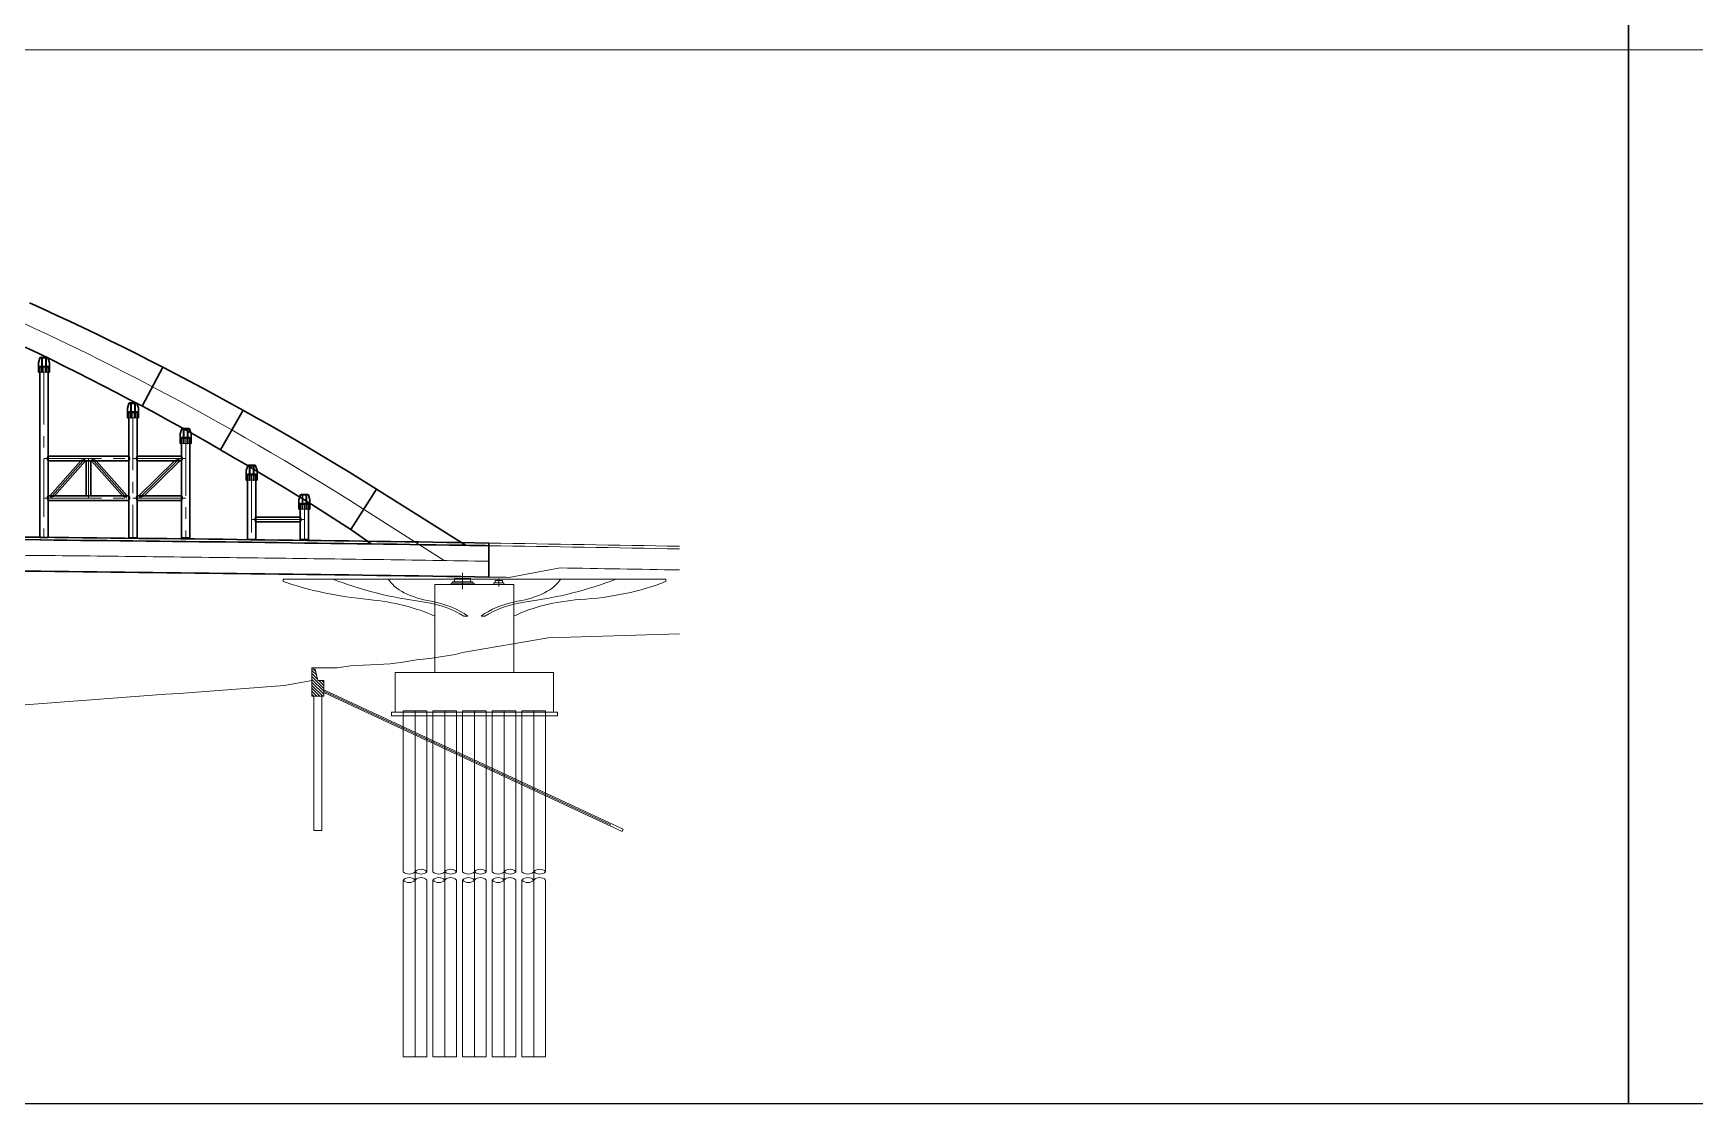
# Model space of a CAD drawing. Extents: x 1767995 to 4174245, y 542814 to 862564.
# Drawn here: x 3572031 to 3698013, y 542814 to 624021 of the extents above; entities that cross this region are included whole.
import ezdxf

# ---------------------------------------------------------------- set-up
doc = ezdxf.new("R2010")
doc.units = 0
doc.header["$LTSCALE"] = 3500
for name, pattern in [('CENTER', [2, 1.25, -0.25, 0.25, -0.25]), ('DASHED', [0.75, 0.5, -0.25]), ('DIVIDE', [1.25, 0.5, -0.25, 0, -0.25, 0, -0.25])]:
    doc.linetypes.add(name, pattern=pattern)
doc.layers.get('Defpoints').update_dxf_attribs({"color": 8})
for name, color, linetype, lineweight in [('1粗实线', 1, 'Continuous', 30), ('3中心线', 6, 'CENTER', 18), ('4虚线', 2, 'DASHED', 18), ('5文本', 7, 'Continuous', 15), ('6标注线', 7, 'Continuous', 13), ('7边界线', 75, 'DIVIDE', 13), ('文字', 7, 'Continuous', 15), ('标注', 3, 'Continuous', 18), ('桥 构造粗实', 1, 'Continuous', 30), ('细实线', 7, 'Continuous', 15)]:
    doc.layers.add(name, color=color, linetype=linetype, lineweight=lineweight)

# ---------------------------------------------------------------- blocks, each defined once
blk = doc.blocks.new('gdfgdfg')
at = {"layer": '细实线'}
h = blk.add_hatch(dxfattribs=at)
h.set_pattern_fill('ANSI31', color=256, scale=0.05, style=0)
h.set_pattern_definition([(135, (360864.5, 28418.14), (112.253, 112.253), [])])
h.paths.add_polyline_path([(360864, 29668), (361114, 29668), (361314, 28818), (361764, 28818), (361764, 27998), (360864, 28418)])
h.paths.add_polyline_path([(360864, 28418), (361764, 27998), (361764, 27618), (360864, 27618)])
for p, q in [((371677, 36289), (371677, 36555)), ((371677, 36289), (371677, 36555)), ((371677, 36289), (371677, 36555)), ((371677, 36289), (371677, 36555)), ((371677, 36289), (371677, 36555)), ((371677, 36289), (371677, 36555)), ((371677, 36289), (371677, 36555)), ((371677, 36289), (371677, 36555)), ((371677, 36555), (372886, 36555)), ((372282, 36979), (372282, 35745)), ((372886, 36289), (372886, 36555)), ((372886, 36289), (372886, 36555)), ((372886, 36289), (372886, 36555)), ((372886, 36289), (372886, 36555)), ((372886, 36289), (372886, 36555)), ((372886, 36289), (372886, 36555)), ((375781, 36631), (379681, 37348)), ((387682, 36507), (358681, 36507)), ((358681, 36507), (358681, 36307)), ((370181, 36086), (376181, 36086)), ((370181, 36086), (370181, 33698)), ((371406, 36198), (373156, 36198)), ((371406, 36198), (373156, 36198)), ((371406, 36198), (373156, 36198)), ((371406, 36198), (373156, 36198)), ((371406, 36198), (371406, 36086)), ((371531, 36289), (373032, 36289)), ((371531, 36289), (373032, 36289)), ((371531, 36289), (373032, 36289)), ((371531, 36289), (373032, 36289)), ((371531, 36289), (371531, 36198)), ((371531, 36198), (373032, 36198)), ((371531, 36198), (373032, 36198)), ((371531, 36198), (373032, 36198)), ((371531, 36198), (373032, 36198)), ((372282, 36506), (372282, 36086)), ((373032, 36198), (373032, 36289)), ((373032, 36198), (373032, 36289)), ((373032, 36198), (373032, 36289)), ((373032, 36198), (373032, 36289)), ((373156, 36086), (373156, 36198)), ((373156, 36086), (373156, 36198)), ((373156, 36086), (373156, 36198)), ((373156, 36086), (373156, 36198)), ((374645, 36228), (375418, 36228)), ((374645, 36228), (375418, 36228)), ((374645, 36228), (375418, 36228)), ((374645, 36228), (375418, 36228)), ((374645, 36228), (374645, 36086)), ((374645, 36086), (375418, 36086)), ((374645, 36086), (375418, 36086)), ((374645, 36086), (375418, 36086)), ((374645, 36086), (375418, 36086)), ((374750, 36396), (375313, 36396)), ((374750, 36396), (374750, 36228)), ((375031, 36507), (375031, 35942)), ((375313, 36228), (375313, 36396)), ((375313, 36228), (375313, 36396)), ((375313, 36228), (375313, 36396)), ((375313, 36228), (375313, 36396)), ((375313, 36228), (375313, 36396)), ((375313, 36228), (375313, 36396)), ((375418, 36228), (375418, 36086)), ((376181, 33698), (376181, 36086)), ((387682, 36507), (387682, 36307)), ((370181, 29418), (370181, 33698)), ((372681, 33698), (372381, 33698)), ((373681, 33698), (373981, 33698)), ((376181, 29418), (376181, 33698)), ((372282, 30921), (378782, 32036)), ((378782, 32036), (388735, 32354)), ((367759, 30192), (368782, 30365)), ((368782, 30365), (369790, 30490)), ((369790, 30490), (370768, 30618)), ((370768, 30618), (371735, 30785)), ((371735, 30785), (372282, 30921)), ((360864, 28818), (360864, 29768)), ((360864, 29768), (361782, 29768)), ((360864, 29668), (361114, 29668)), ((360864, 29668), (360864, 27618)), ((361314, 28818), (361114, 29668)), ((361782, 29768), (362782, 29768)), ((362782, 29768), (363775, 29930)), ((363775, 29930), (364771, 29976)), ((364771, 29976), (365828, 30031)), ((365828, 30031), (366804, 30068)), ((366804, 30068), (367759, 30192)), ((367182, 29418), (379182, 29418)), ((367182, 26418), (367182, 29418)), ((367182, 29418), (379182, 29418)), ((367182, 26418), (367182, 29418)), ((369932, 29418), (376432, 29418)), ((369932, 29418), (376432, 29418)), ((379182, 26418), (379182, 29418)), ((348782, 27690), (349782, 27762)), ((349782, 27762), (350782, 27835)), ((350782, 27835), (351782, 27908)), ((351782, 27908), (352782, 27980)), ((352782, 27980), (353782, 28053)), ((353782, 28053), (354782, 28126)), ((354782, 28126), (355782, 28199)), ((355782, 28199), (356782, 28271)), ((356782, 28271), (357782, 28344)), ((357782, 28344), (358782, 28417)), ((358782, 28417), (360864, 28818)), ((361764, 28818), (361314, 28818)), ((361764, 27618), (361764, 28818)), ((361764, 28109), (384464, 17524)), ((361764, 27998), (383516, 17856)), ((361764, 27888), (384380, 17342)), ((338782, 26929), (339782, 27001)), ((339782, 27001), (340782, 27080)), ((340782, 27080), (341782, 27159)), ((341782, 27159), (342782, 27238)), ((342782, 27238), (343782, 27317)), ((343782, 27317), (344782, 27395)), ((344782, 27395), (345782, 27472)), ((345782, 27472), (346782, 27544)), ((346782, 27544), (347782, 27617)), ((347782, 27617), (348782, 27690)), ((360864, 27618), (361764, 27618)), ((361014, 27618), (361014, 17418)), ((361614, 27618), (361614, 17418)), ((369582, 26518), (367782, 26518)), ((367782, 26118), (367782, 26518)), ((369582, 26518), (367782, 26518)), ((367782, 26118), (367782, 26518)), ((368682, 274), (368682, 26518)), ((369582, 26118), (369582, 26518)), ((369582, 26118), (369582, 26518)), ((371832, 26518), (370032, 26518)), ((370032, 26118), (370032, 26518)), ((371832, 26518), (370032, 26518)), ((370032, 26118), (370032, 26518)), ((370932, 274), (370932, 26518)), ((371832, 26118), (371832, 26518)), ((371832, 26118), (371832, 26518)), ((374082, 26518), (372282, 26518)), ((372282, 26118), (372282, 26518)), ((374082, 26518), (372282, 26518)), ((372282, 26118), (372282, 26518)), ((373182, 274), (373182, 26518)), ((374082, 26118), (374082, 26518)), ((374082, 26118), (374082, 26518)), ((376332, 26518), (374532, 26518)), ((374532, 26118), (374532, 26518)), ((376332, 26518), (374532, 26518)), ((374532, 26118), (374532, 26518)), ((375432, 274), (375432, 26518)), ((376332, 26118), (376332, 26518)), ((376332, 26118), (376332, 26518)), ((378582, 26518), (376782, 26518)), ((376782, 26118), (376782, 26518)), ((378582, 26518), (376782, 26518)), ((376782, 26118), (376782, 26518)), ((377682, 274), (377682, 26518)), ((378582, 26118), (378582, 26518)), ((378582, 26118), (378582, 26518)), ((366882, 26418), (379482, 26418)), ((366882, 26418), (366882, 26118)), ((366882, 26418), (379482, 26418)), ((366882, 26418), (366882, 26118)), ((366882, 26118), (379482, 26118)), ((366882, 26118), (379482, 26118)), ((367782, 26118), (367782, 14305)), ((367782, 26118), (367782, 14305)), ((369582, 26118), (369582, 14305)), ((369582, 26118), (369582, 14305)), ((370032, 26118), (370032, 14305)), ((370032, 26118), (370032, 14305)), ((371832, 26118), (371832, 14305)), ((371832, 26118), (371832, 14305)), ((372282, 26118), (372282, 14305)), ((372282, 26118), (372282, 14305)), ((374082, 26118), (374082, 14305)), ((374082, 26118), (374082, 14305)), ((374532, 26118), (374532, 14305)), ((374532, 26118), (374532, 14305)), ((376332, 26118), (376332, 14305)), ((376332, 26118), (376332, 14305)), ((376782, 26118), (376782, 14305)), ((376782, 26118), (376782, 14305)), ((378582, 26118), (378582, 14305)), ((378582, 26118), (378582, 14305)), ((379482, 26118), (379482, 26418)), ((361614, 17418), (361014, 17418)), ((384464, 17524), (384380, 17342)), ((367782, 13672), (367782, 274)), ((367782, 13672), (367782, 274)), ((369582, 13672), (369582, 274)), ((369582, 13672), (369582, 274)), ((370032, 13672), (370032, 274)), ((370032, 13672), (370032, 274)), ((371832, 13672), (371832, 274)), ((371832, 13672), (371832, 274)), ((372282, 13672), (372282, 274)), ((372282, 13672), (372282, 274)), ((374082, 13672), (374082, 274)), ((374082, 13672), (374082, 274)), ((374532, 13672), (374532, 274)), ((374532, 13672), (374532, 274)), ((376332, 13672), (376332, 274)), ((376332, 13672), (376332, 274)), ((376782, 13672), (376782, 274)), ((376782, 13672), (376782, 274)), ((378582, 13672), (378582, 274)), ((378582, 13672), (378582, 274)), ((369582, 274), (367782, 274)), ((369582, 274), (367782, 274)), ((371832, 274), (370032, 274)), ((371832, 274), (370032, 274)), ((374082, 274), (372282, 274)), ((374082, 274), (372282, 274)), ((376332, 274), (374532, 274)), ((376332, 274), (374532, 274)), ((378582, 274), (376782, 274)), ((378582, 274), (376782, 274))]:
    blk.add_line(p, q, dxfattribs=at)
for centre, radius, start, end in [((280310, -5960029), 6000000, 88.9645624, 89.1026041), ((280310, -5960229), 6000000, 88.9645624, 89.1026041), ((280310, -5962609), 6000000, 89.0882783, 89.1026041), ((280310, -5961829), 6000000, 88.9645624, 89.0510312), ((368232, 14755), 636, 225, 315), ((368232, 13222), 636, 45, 135), ((369132, 13855), 636, 45, 135), ((369132, 14755), 636, 225, 315), ((369132, 13222), 636, 45, 135), ((370482, 14755), 636, 225, 315), ((370482, 13222), 636, 45, 135), ((371382, 13855), 636, 45, 135), ((371382, 14755), 636, 225, 315), ((371382, 13222), 636, 45, 135), ((372732, 14755), 636, 225, 315), ((372732, 13222), 636, 45, 135), ((373632, 13855), 636, 45, 135), ((373632, 14755), 636, 225, 315), ((373632, 13222), 636, 45, 135), ((374982, 14755), 636, 225, 315), ((374982, 13222), 636, 45, 135), ((375882, 13855), 636, 45, 135), ((375882, 14755), 636, 225, 315), ((375882, 13222), 636, 45, 135), ((377232, 14755), 636, 225, 315), ((377232, 13222), 636, 45, 135), ((378132, 13855), 636, 45, 135), ((378132, 14755), 636, 225, 315), ((378132, 13222), 636, 45, 135), ((368232, 14122), 636, 225, 315), ((370482, 14122), 636, 225, 315), ((372732, 14122), 636, 225, 315), ((374982, 14122), 636, 225, 315), ((377232, 14122), 636, 225, 315)]:
    blk.add_arc(centre, radius, start, end, dxfattribs=at)
at = {"layer": '细实线', "extrusion": (0, 0, -1)}
for centre, major_axis, start_param, end_param in [((368545, 43534), (17500, 0), 1.7642209, 2.1695934), ((374138, 43802), (18704, 0), 1.8265835, 2.2468411), ((371528, 37240), (-5100, 0), -1.2471142, -0.2916899), ((374835, 37240), (5100, 0), 0.2916899, 1.2471142), ((372225, 43802), (18704, 0), 0.8947516, 1.3150091), ((379603, 41399), (13000, 0), 0.9002719, 1.4490991), ((363155, 29796), (10500, 0), -1.3765959, -0.8377016), ((367324, 31713), (-6429, 0), 1.900542, 2.4760961), ((367623, 31996), (-6096, 0), 1.9545984, 2.5494192), ((378740, 31996), (6096, 0), 3.7337661, 4.3285869), ((379039, 31713), (-6429, 0), 0.6654966, 1.2410507), ((382507, 30497), (-9000, 0), 0.7913614, 1.4229361)]:
    blk.add_ellipse(centre, major_axis=major_axis, ratio=0.5, start_param=start_param, end_param=end_param, dxfattribs=at)
blk = doc.blocks.new('werwerer')
at = {"layer": '1粗实线', "elevation": 0}
for points in [[(193795, 41794, 0.4643159), (193777, 41816), (193651, 41816), (193531, 41444), (193531, 41144), (193651, 41144), (193651, 41164), (193777, 41164, 0.4643159), (193795, 41186)], [(193951, 41144), (193651, 41144), (193651, 41164), (193777, 41164, 0.4142136), (193795, 41182), (193795, 41798, 0.4142136), (193777, 41816), (193651, 41816), (193651, 41836), (193951, 41836), (193951, 41816), (193826, 41816, 0.4142136), (193808, 41798), (193808, 41182, 0.4142136), (193826, 41164), (193951, 41164)], [(193951, 41144), (194251, 41144), (194251, 41164), (194126, 41164, -0.4142136), (194108, 41182), (194108, 41798, -0.4142136), (194126, 41816), (194251, 41816), (194251, 41836), (193951, 41836), (193951, 41816), (194077, 41816, -0.4142136), (194095, 41798), (194095, 41182, -0.4142136), (194077, 41164), (193951, 41164)], [(194108, 41794, -0.4643159), (194126, 41816), (194251, 41816), (194371, 41444), (194371, 41144), (194251, 41144), (194251, 41164), (194126, 41164, -0.4643159), (194108, 41186)]]:
    blk.add_lwpolyline(points, format="xyb", close=True, dxfattribs=at)
blk.add_lwpolyline([(193701, 41846), (194201, 41846), (194201, 41836), (193701, 41836)], close=True, dxfattribs=at)
blk = doc.blocks.new('tertert')
at = {"layer": '1粗实线'}
for p, q in [((203266, 43306, 0), (206636, 43306, 0)), ((203266, 42955, 0), (206636, 42955, 0)), ((203401, 42955, 0), (206112, 40306, 0)), ((203791, 42955, 0), (206502, 40306, 0)), ((203266, 40306, 0), (206636, 40306, 0)), ((203266, 39955, 0), (206636, 39955, 0))]:
    blk.add_line(p, q, dxfattribs=at)
at = {"layer": '1粗实线', "elevation": 0}
for points in [[(203266, 43306), (203266, 43306), (203266, 43305), (203266, 43305), (203265, 43304), (203265, 43303), (203264, 43301), (203263, 43299), (203262, 43297), (203261, 43295), (203260, 43293), (203259, 43290), (203257, 43287), (203256, 43284), (203255, 43280), (203253, 43276), (203251, 43272), (203250, 43268), (203248, 43264), (203246, 43259), (203244, 43255), (203243, 43250), (203241, 43244), (203239, 43239), (203237, 43234), (203236, 43228), (203234, 43222), (203232, 43216), (203231, 43210), (203229, 43204), (203228, 43198), (203227, 43191), (203225, 43185), (203224, 43178), (203223, 43171), (203223, 43165), (203222, 43158), (203221, 43151), (203221, 43144), (203221, 43137), (203221, 43130), (203221, 43124), (203221, 43117), (203221, 43110), (203222, 43103), (203223, 43096), (203223, 43089), (203224, 43083), (203225, 43076), (203227, 43070), (203228, 43063), (203229, 43057), (203231, 43051), (203232, 43045), (203234, 43039), (203236, 43033), (203237, 43027), (203239, 43022), (203241, 43016), (203243, 43011), (203244, 43006), (203246, 43002), (203248, 42997), (203250, 42993), (203251, 42988), (203253, 42984), (203255, 42981), (203256, 42977), (203257, 42974), (203259, 42971), (203260, 42968), (203261, 42966), (203262, 42964), (203263, 42962), (203264, 42960), (203265, 42958), (203265, 42957), (203266, 42956), (203266, 42955), (203266, 42955), (203266, 42955)], [(206636, 43306), (206636, 43306), (206637, 43305), (206637, 43305), (206637, 43304), (206638, 43303), (206639, 43301), (206640, 43299), (206641, 43297), (206642, 43295), (206643, 43293), (206644, 43290), (206645, 43287), (206647, 43284), (206648, 43280), (206650, 43276), (206652, 43272), (206653, 43268), (206655, 43264), (206657, 43259), (206658, 43255), (206660, 43250), (206662, 43244), (206664, 43239), (206666, 43234), (206667, 43228), (206669, 43222), (206671, 43216), (206672, 43210), (206674, 43204), (206675, 43198), (206676, 43191), (206677, 43185), (206679, 43178), (206679, 43171), (206680, 43165), (206681, 43158), (206681, 43151), (206682, 43144), (206682, 43137), (206682, 43130), (206682, 43124), (206682, 43117), (206681, 43110), (206681, 43103), (206680, 43096), (206679, 43089), (206679, 43083), (206677, 43076), (206676, 43070), (206675, 43063), (206674, 43057), (206672, 43051), (206671, 43045), (206669, 43039), (206667, 43033), (206666, 43027), (206664, 43022), (206662, 43016), (206660, 43011), (206658, 43006), (206657, 43002), (206655, 42997), (206653, 42993), (206652, 42988), (206650, 42984), (206648, 42981), (206647, 42977), (206645, 42974), (206644, 42971), (206643, 42968), (206642, 42966), (206641, 42964), (206640, 42962), (206639, 42960), (206638, 42958), (206637, 42957), (206637, 42956), (206637, 42955), (206636, 42955), (206636, 42955)], [(203266, 40306), (203266, 40306), (203266, 40305), (203266, 40305), (203265, 40304), (203265, 40303), (203264, 40301), (203263, 40299), (203262, 40297), (203261, 40295), (203260, 40293), (203259, 40290), (203257, 40287), (203256, 40284), (203255, 40280), (203253, 40276), (203251, 40272), (203250, 40268), (203248, 40264), (203246, 40259), (203244, 40255), (203243, 40250), (203241, 40244), (203239, 40239), (203237, 40234), (203236, 40228), (203234, 40222), (203232, 40216), (203231, 40210), (203229, 40204), (203228, 40198), (203227, 40191), (203225, 40185), (203224, 40178), (203223, 40171), (203223, 40165), (203222, 40158), (203221, 40151), (203221, 40144), (203221, 40137), (203221, 40130), (203221, 40124), (203221, 40117), (203221, 40110), (203222, 40103), (203223, 40096), (203223, 40089), (203224, 40083), (203225, 40076), (203227, 40070), (203228, 40063), (203229, 40057), (203231, 40051), (203232, 40045), (203234, 40039), (203236, 40033), (203237, 40027), (203239, 40022), (203241, 40016), (203243, 40011), (203244, 40006), (203246, 40002), (203248, 39997), (203250, 39993), (203251, 39988), (203253, 39984), (203255, 39981), (203256, 39977), (203257, 39974), (203259, 39971), (203260, 39968), (203261, 39966), (203262, 39964), (203263, 39962), (203264, 39960), (203265, 39958), (203265, 39957), (203266, 39956), (203266, 39955), (203266, 39955), (203266, 39955)], [(206636, 40306), (206636, 40306), (206637, 40305), (206637, 40305), (206637, 40304), (206638, 40303), (206639, 40301), (206640, 40299), (206641, 40297), (206642, 40295), (206643, 40293), (206644, 40290), (206645, 40287), (206647, 40284), (206648, 40280), (206650, 40276), (206652, 40272), (206653, 40268), (206655, 40264), (206657, 40259), (206658, 40255), (206660, 40250), (206662, 40244), (206664, 40239), (206666, 40234), (206667, 40228), (206669, 40222), (206671, 40216), (206672, 40210), (206674, 40204), (206675, 40198), (206676, 40191), (206677, 40185), (206679, 40178), (206679, 40171), (206680, 40165), (206681, 40158), (206681, 40151), (206682, 40144), (206682, 40137), (206682, 40130), (206682, 40124), (206682, 40117), (206681, 40110), (206681, 40103), (206680, 40096), (206679, 40089), (206679, 40083), (206677, 40076), (206676, 40070), (206675, 40063), (206674, 40057), (206672, 40051), (206671, 40045), (206669, 40039), (206667, 40033), (206666, 40027), (206664, 40022), (206662, 40016), (206660, 40011), (206658, 40006), (206657, 40002), (206655, 39997), (206653, 39993), (206652, 39988), (206650, 39984), (206648, 39981), (206647, 39977), (206645, 39974), (206644, 39971), (206643, 39968), (206642, 39966), (206641, 39964), (206640, 39962), (206639, 39960), (206638, 39958), (206637, 39957), (206637, 39956), (206637, 39955), (206636, 39955), (206636, 39955)]]:
    blk.add_lwpolyline(points, dxfattribs=at)
at = {"layer": '1粗实线'}
for points in [[(203791, 42955), (203791, 42955), (203790, 42955), (203789, 42956), (203788, 42956), (203785, 42957), (203783, 42958), (203780, 42959), (203776, 42960), (203773, 42961), (203768, 42963), (203764, 42964), (203758, 42966), (203753, 42968), (203747, 42970), (203741, 42972), (203734, 42974), (203727, 42977), (203720, 42979), (203712, 42981), (203705, 42984), (203696, 42986), (203688, 42989), (203680, 42991), (203671, 42994), (203662, 42997), (203653, 42999), (203644, 43002), (203635, 43004), (203625, 43006), (203616, 43008), (203607, 43010), (203598, 43012), (203589, 43014), (203580, 43016), (203571, 43017), (203562, 43018), (203553, 43019), (203545, 43020), (203537, 43020), (203529, 43020), (203522, 43020), (203515, 43020), (203508, 43019), (203501, 43018), (203494, 43017), (203488, 43016), (203482, 43014), (203477, 43012), (203472, 43010), (203467, 43008), (203462, 43006), (203457, 43004), (203453, 43002), (203449, 42999), (203445, 42997), (203441, 42994), (203438, 42991), (203434, 42989), (203431, 42986), (203428, 42984), (203426, 42981), (203423, 42979), (203420, 42977), (203418, 42974), (203416, 42972), (203414, 42970), (203412, 42968), (203410, 42966), (203409, 42964), (203407, 42963), (203406, 42961), (203405, 42960), (203404, 42959), (203403, 42958), (203402, 42957), (203402, 42956), (203401, 42956), (203401, 42955), (203401, 42955), (203401, 42955)], [(206112, 40306), (206112, 40306), (206112, 40306), (206114, 40305), (206115, 40305), (206117, 40304), (206120, 40303), (206123, 40302), (206126, 40301), (206130, 40299), (206135, 40298), (206139, 40296), (206144, 40295), (206150, 40293), (206156, 40291), (206162, 40289), (206169, 40287), (206176, 40284), (206183, 40282), (206190, 40279), (206198, 40277), (206206, 40274), (206215, 40272), (206223, 40269), (206232, 40267), (206241, 40264), (206250, 40262), (206259, 40259), (206268, 40257), (206278, 40255), (206287, 40252), (206296, 40250), (206305, 40249), (206314, 40247), (206323, 40245), (206332, 40244), (206341, 40243), (206349, 40242), (206358, 40241), (206366, 40241), (206374, 40241), (206381, 40241), (206388, 40241), (206395, 40242), (206402, 40243), (206408, 40244), (206415, 40245), (206420, 40247), (206426, 40249), (206431, 40250), (206436, 40252), (206441, 40255), (206446, 40257), (206450, 40259), (206454, 40262), (206458, 40264), (206462, 40267), (206465, 40269), (206468, 40272), (206472, 40274), (206475, 40277), (206477, 40279), (206480, 40282), (206482, 40284), (206485, 40287), (206487, 40289), (206489, 40291), (206491, 40293), (206492, 40295), (206494, 40296), (206495, 40298), (206497, 40299), (206498, 40301), (206499, 40302), (206500, 40303), (206500, 40304), (206501, 40305), (206502, 40305), (206502, 40306), (206502, 40306), (206502, 40306)]]:
    blk.add_lwpolyline(points, dxfattribs=at)
at = {"layer": '3中心线'}
for p, q in [((202951, 43130, 0), (206951, 43130, 0)), ((203416, 43130, 0), (206486, 40130, 0)), ((202951, 40130, 0), (206951, 40130, 0))]:
    blk.add_line(p, q, dxfattribs=at)
blk = doc.blocks.new('ertretert')
at = {"layer": '1粗实线'}
for p, q in [((213386, 43306, 0), (207266, 43306, 0)), ((213386, 42955, 0), (207266, 42955, 0)), ((209738, 42955, 0), (207390, 40306, 0)), ((210103, 42955, 0), (207754, 40306, 0)), ((210151, 42955, 0), (210151, 40306, 0)), ((210502, 42955, 0), (210502, 40306, 0)), ((210550, 42955, 0), (212898, 40306, 0)), ((210914, 42955, 0), (213263, 40306, 0)), ((213386, 40306, 0), (207266, 40306, 0)), ((213386, 39955, 0), (207266, 39955, 0))]:
    blk.add_line(p, q, dxfattribs=at)
at = {"layer": '1粗实线', "elevation": 0}
for points in [[(207266, 43306), (207266, 43306), (207266, 43305), (207266, 43305), (207265, 43304), (207265, 43303), (207264, 43301), (207263, 43299), (207262, 43297), (207261, 43295), (207260, 43293), (207259, 43290), (207257, 43287), (207256, 43284), (207255, 43280), (207253, 43276), (207251, 43272), (207250, 43268), (207248, 43264), (207246, 43259), (207244, 43255), (207243, 43250), (207241, 43244), (207239, 43239), (207237, 43234), (207236, 43228), (207234, 43222), (207232, 43216), (207231, 43210), (207229, 43204), (207228, 43198), (207227, 43191), (207225, 43185), (207224, 43178), (207223, 43171), (207223, 43165), (207222, 43158), (207221, 43151), (207221, 43144), (207221, 43137), (207221, 43130), (207221, 43124), (207221, 43117), (207221, 43110), (207222, 43103), (207223, 43096), (207223, 43089), (207224, 43083), (207225, 43076), (207227, 43070), (207228, 43063), (207229, 43057), (207231, 43051), (207232, 43045), (207234, 43039), (207236, 43033), (207237, 43027), (207239, 43022), (207241, 43016), (207243, 43011), (207244, 43006), (207246, 43002), (207248, 42997), (207250, 42993), (207251, 42988), (207253, 42984), (207255, 42981), (207256, 42977), (207257, 42974), (207259, 42971), (207260, 42968), (207261, 42966), (207262, 42964), (207263, 42962), (207264, 42960), (207265, 42958), (207265, 42957), (207266, 42956), (207266, 42955), (207266, 42955), (207266, 42955)], [(213386, 43306), (213386, 43306), (213387, 43305), (213387, 43305), (213387, 43304), (213388, 43303), (213389, 43301), (213390, 43299), (213391, 43297), (213392, 43295), (213393, 43293), (213394, 43290), (213395, 43287), (213397, 43284), (213398, 43280), (213400, 43276), (213402, 43272), (213403, 43268), (213405, 43264), (213407, 43259), (213408, 43255), (213410, 43250), (213412, 43244), (213414, 43239), (213416, 43234), (213417, 43228), (213419, 43222), (213421, 43216), (213422, 43210), (213424, 43204), (213425, 43198), (213426, 43191), (213427, 43185), (213429, 43178), (213429, 43171), (213430, 43165), (213431, 43158), (213431, 43151), (213432, 43144), (213432, 43137), (213432, 43130), (213432, 43124), (213432, 43117), (213431, 43110), (213431, 43103), (213430, 43096), (213429, 43089), (213429, 43083), (213427, 43076), (213426, 43070), (213425, 43063), (213424, 43057), (213422, 43051), (213421, 43045), (213419, 43039), (213417, 43033), (213416, 43027), (213414, 43022), (213412, 43016), (213410, 43011), (213408, 43006), (213407, 43002), (213405, 42997), (213403, 42993), (213402, 42988), (213400, 42984), (213398, 42981), (213397, 42977), (213395, 42974), (213394, 42971), (213393, 42968), (213392, 42966), (213391, 42964), (213390, 42962), (213389, 42960), (213388, 42958), (213387, 42957), (213387, 42956), (213387, 42955), (213386, 42955), (213386, 42955)], [(207266, 40306), (207266, 40306), (207266, 40305), (207266, 40305), (207265, 40304), (207265, 40303), (207264, 40301), (207263, 40299), (207262, 40297), (207261, 40295), (207260, 40293), (207259, 40290), (207257, 40287), (207256, 40284), (207255, 40280), (207253, 40276), (207251, 40272), (207250, 40268), (207248, 40264), (207246, 40259), (207244, 40255), (207243, 40250), (207241, 40244), (207239, 40239), (207237, 40234), (207236, 40228), (207234, 40222), (207232, 40216), (207231, 40210), (207229, 40204), (207228, 40198), (207227, 40191), (207225, 40185), (207224, 40178), (207223, 40171), (207223, 40165), (207222, 40158), (207221, 40151), (207221, 40144), (207221, 40137), (207221, 40130), (207221, 40124), (207221, 40117), (207221, 40110), (207222, 40103), (207223, 40096), (207223, 40089), (207224, 40083), (207225, 40076), (207227, 40070), (207228, 40063), (207229, 40057), (207231, 40051), (207232, 40045), (207234, 40039), (207236, 40033), (207237, 40027), (207239, 40022), (207241, 40016), (207243, 40011), (207244, 40006), (207246, 40002), (207248, 39997), (207250, 39993), (207251, 39988), (207253, 39984), (207255, 39981), (207256, 39977), (207257, 39974), (207259, 39971), (207260, 39968), (207261, 39966), (207262, 39964), (207263, 39962), (207264, 39960), (207265, 39958), (207265, 39957), (207266, 39956), (207266, 39955), (207266, 39955), (207266, 39955)], [(213386, 40306), (213386, 40306), (213387, 40305), (213387, 40305), (213387, 40304), (213388, 40303), (213389, 40301), (213390, 40299), (213391, 40297), (213392, 40295), (213393, 40293), (213394, 40290), (213395, 40287), (213397, 40284), (213398, 40280), (213400, 40276), (213402, 40272), (213403, 40268), (213405, 40264), (213407, 40259), (213408, 40255), (213410, 40250), (213412, 40244), (213414, 40239), (213416, 40234), (213417, 40228), (213419, 40222), (213421, 40216), (213422, 40210), (213424, 40204), (213425, 40198), (213426, 40191), (213427, 40185), (213429, 40178), (213429, 40171), (213430, 40165), (213431, 40158), (213431, 40151), (213432, 40144), (213432, 40137), (213432, 40130), (213432, 40124), (213432, 40117), (213431, 40110), (213431, 40103), (213430, 40096), (213429, 40089), (213429, 40083), (213427, 40076), (213426, 40070), (213425, 40063), (213424, 40057), (213422, 40051), (213421, 40045), (213419, 40039), (213417, 40033), (213416, 40027), (213414, 40022), (213412, 40016), (213410, 40011), (213408, 40006), (213407, 40002), (213405, 39997), (213403, 39993), (213402, 39988), (213400, 39984), (213398, 39981), (213397, 39977), (213395, 39974), (213394, 39971), (213393, 39968), (213392, 39966), (213391, 39964), (213390, 39962), (213389, 39960), (213388, 39958), (213387, 39957), (213387, 39956), (213387, 39955), (213386, 39955), (213386, 39955)]]:
    blk.add_lwpolyline(points, dxfattribs=at)
at = {"layer": '1粗实线'}
for points in [[(209738, 42955), (209739, 42955), (209739, 42955), (209740, 42956), (209742, 42956), (209744, 42957), (209746, 42958), (209749, 42959), (209752, 42960), (209755, 42961), (209759, 42963), (209764, 42964), (209768, 42966), (209773, 42968), (209779, 42970), (209784, 42972), (209790, 42974), (209797, 42977), (209803, 42979), (209810, 42981), (209817, 42984), (209825, 42986), (209832, 42989), (209840, 42991), (209848, 42994), (209856, 42997), (209865, 42999), (209873, 43002), (209881, 43004), (209890, 43006), (209898, 43008), (209907, 43010), (209915, 43012), (209924, 43014), (209932, 43016), (209940, 43017), (209948, 43018), (209956, 43019), (209964, 43020), (209971, 43020), (209979, 43020), (209986, 43020), (209992, 43020), (209999, 43019), (210005, 43018), (210011, 43017), (210017, 43016), (210023, 43014), (210028, 43012), (210033, 43010), (210038, 43008), (210043, 43006), (210047, 43004), (210051, 43002), (210055, 42999), (210059, 42997), (210063, 42994), (210066, 42991), (210069, 42989), (210073, 42986), (210075, 42984), (210078, 42981), (210081, 42979), (210083, 42977), (210086, 42974), (210088, 42972), (210090, 42970), (210092, 42968), (210093, 42966), (210095, 42964), (210096, 42963), (210098, 42961), (210099, 42960), (210100, 42959), (210101, 42958), (210102, 42957), (210102, 42956), (210103, 42956), (210103, 42955), (210103, 42955), (210103, 42955)], [(210550, 42955), (210550, 42955), (210550, 42955), (210550, 42956), (210551, 42956), (210551, 42957), (210552, 42958), (210553, 42959), (210554, 42960), (210555, 42961), (210556, 42963), (210558, 42964), (210559, 42966), (210561, 42968), (210563, 42970), (210565, 42972), (210567, 42974), (210570, 42977), (210572, 42979), (210575, 42981), (210577, 42984), (210580, 42986), (210583, 42989), (210587, 42991), (210590, 42994), (210594, 42997), (210598, 42999), (210602, 43002), (210606, 43004), (210610, 43006), (210615, 43008), (210620, 43010), (210625, 43012), (210630, 43014), (210636, 43016), (210641, 43017), (210648, 43018), (210654, 43019), (210660, 43020), (210667, 43020), (210674, 43020), (210682, 43020), (210689, 43020), (210697, 43019), (210705, 43018), (210713, 43017), (210721, 43016), (210729, 43014), (210738, 43012), (210746, 43010), (210754, 43008), (210763, 43006), (210771, 43004), (210780, 43002), (210788, 42999), (210796, 42997), (210805, 42994), (210813, 42991), (210820, 42989), (210828, 42986), (210835, 42984), (210843, 42981), (210849, 42979), (210856, 42977), (210862, 42974), (210868, 42972), (210874, 42970), (210880, 42968), (210885, 42966), (210889, 42964), (210894, 42963), (210897, 42961), (210901, 42960), (210904, 42959), (210907, 42958), (210909, 42957), (210911, 42956), (210913, 42956), (210914, 42955), (210914, 42955), (210914, 42955)], [(207390, 40306), (207390, 40306), (207390, 40306), (207390, 40305), (207391, 40305), (207391, 40304), (207392, 40303), (207393, 40302), (207394, 40301), (207395, 40299), (207396, 40298), (207398, 40296), (207399, 40295), (207401, 40293), (207403, 40291), (207405, 40289), (207407, 40287), (207410, 40284), (207412, 40282), (207415, 40279), (207417, 40277), (207420, 40274), (207423, 40272), (207427, 40269), (207430, 40267), (207434, 40264), (207438, 40262), (207442, 40259), (207446, 40257), (207450, 40255), (207455, 40252), (207460, 40250), (207465, 40249), (207470, 40247), (207476, 40245), (207481, 40244), (207488, 40243), (207494, 40242), (207500, 40241), (207507, 40241), (207514, 40241), (207522, 40241), (207529, 40241), (207537, 40242), (207545, 40243), (207553, 40244), (207561, 40245), (207569, 40247), (207578, 40249), (207586, 40250), (207594, 40252), (207603, 40255), (207611, 40257), (207620, 40259), (207628, 40262), (207636, 40264), (207645, 40267), (207653, 40269), (207660, 40272), (207668, 40274), (207675, 40277), (207683, 40279), (207689, 40282), (207696, 40284), (207702, 40287), (207708, 40289), (207714, 40291), (207720, 40293), (207725, 40295), (207729, 40296), (207734, 40298), (207737, 40299), (207741, 40301), (207744, 40302), (207747, 40303), (207749, 40304), (207751, 40305), (207753, 40305), (207754, 40306), (207754, 40306), (207754, 40306)], [(212898, 40306), (212899, 40306), (212899, 40306), (212900, 40305), (212902, 40305), (212904, 40304), (212906, 40303), (212909, 40302), (212912, 40301), (212915, 40299), (212919, 40298), (212924, 40296), (212928, 40295), (212933, 40293), (212939, 40291), (212944, 40289), (212950, 40287), (212957, 40284), (212963, 40282), (212970, 40279), (212977, 40277), (212985, 40274), (212992, 40272), (213000, 40269), (213008, 40267), (213016, 40264), (213025, 40262), (213033, 40259), (213041, 40257), (213050, 40255), (213058, 40252), (213067, 40250), (213075, 40249), (213084, 40247), (213092, 40245), (213100, 40244), (213108, 40243), (213116, 40242), (213124, 40241), (213131, 40241), (213139, 40241), (213146, 40241), (213152, 40241), (213159, 40242), (213165, 40243), (213171, 40244), (213177, 40245), (213183, 40247), (213188, 40249), (213193, 40250), (213198, 40252), (213203, 40255), (213207, 40257), (213211, 40259), (213215, 40262), (213219, 40264), (213223, 40267), (213226, 40269), (213229, 40272), (213233, 40274), (213235, 40277), (213238, 40279), (213241, 40282), (213243, 40284), (213246, 40287), (213248, 40289), (213250, 40291), (213252, 40293), (213253, 40295), (213255, 40296), (213256, 40298), (213258, 40299), (213259, 40301), (213260, 40302), (213261, 40303), (213262, 40304), (213262, 40305), (213263, 40305), (213263, 40306), (213263, 40306), (213263, 40306)]]:
    blk.add_lwpolyline(points, dxfattribs=at)
at = {"layer": '3中心线'}
for p, q in [((213701, 43130, 0), (206951, 43130, 0)), ((210076, 43130, 0), (207416, 40130, 0)), ((210326, 43130, 0), (210326, 40130, 0)), ((210576, 43130, 0), (213236, 40130, 0)), ((213701, 40130, 0), (206951, 40130, 0))]:
    blk.add_line(p, q, dxfattribs=at)

msp = doc.modelspace()

# ---------------------------------------------------------------- linework, layer by layer
at = {"layer": '1粗实线', "ltscale": 4}
for p, q in [((3572422.7, 598709.6, 0), (3572422.7, 598729.6, 0)), ((3572422.7, 598729.6, 0), (3573262.7, 598729.6, 0)), ((3573262.7, 598709.6, 0), (3572422.7, 598709.6, 0)), ((3572681.7, 598709.6, 0), (3572703.7, 598709.6, 0)), ((3572681.7, 598309.6, 0), (3572681.7, 598709.6, 0)), ((3572703.7, 598709.6, 0), (3572703.7, 598309.6, 0)), ((3573003.7, 598709.6, 0), (3572981.7, 598709.6, 0)), ((3572981.7, 598709.6, 0), (3572981.7, 598309.6, 0)), ((3573003.7, 598309.6, 0), (3573003.7, 598709.6, 0)), ((3573262.7, 598729.6, 0), (3573262.7, 598709.6, 0)), ((3572703.7, 598309.6, 0), (3572681.7, 598309.6, 0)), ((3572981.7, 598309.6, 0), (3573003.7, 598309.6, 0)), ((3579172.7, 595251.5, 0), (3579172.7, 595271.5, 0)), ((3579172.7, 595271.5, 0), (3580012.7, 595271.5, 0)), ((3580012.7, 595251.5, 0), (3579172.7, 595251.5, 0)), ((3579431.7, 595251.5, 0), (3579453.7, 595251.5, 0)), ((3579431.7, 594851.5, 0), (3579431.7, 595251.5, 0)), ((3579453.7, 594851.5, 0), (3579431.7, 594851.5, 0)), ((3579453.7, 595251.5, 0), (3579453.7, 594851.5, 0)), ((3579753.7, 595251.5, 0), (3579731.7, 595251.5, 0)), ((3579731.7, 595251.5, 0), (3579731.7, 594851.5, 0)), ((3579731.7, 594851.5, 0), (3579753.7, 594851.5, 0)), ((3579753.7, 594851.5, 0), (3579753.7, 595251.5, 0)), ((3580012.7, 595271.5, 0), (3580012.7, 595251.5, 0)), ((3583172.7, 593309.6, -0.1), (3583172.7, 593329.6, -0.1)), ((3583172.7, 593329.6, -0.1), (3584012.7, 593329.6, -0.1)), ((3584012.7, 593309.6, -0.1), (3583172.7, 593309.6, -0.1)), ((3583431.7, 592909.6, -0.1), (3583431.7, 593309.6, -0.1)), ((3583453.7, 593309.6, -0.1), (3583453.7, 592909.6, -0.1)), ((3583753.7, 593309.6, -0.1), (3583731.7, 593309.6, -0.1)), ((3583731.7, 593309.6, -0.1), (3583731.7, 592909.6, -0.1)), ((3583731.7, 592909.6, -0.1), (3583753.7, 592909.6, -0.1)), ((3583753.7, 592909.6, -0.1), (3583753.7, 593309.6, -0.1)), ((3584012.7, 593329.6, -0.1), (3584012.7, 593309.6, -0.1)), ((3588172.4, 590522.8, 0), (3588172.4, 590542.8, 0)), ((3588172.4, 590542.8, 0), (3589012.4, 590542.8, 0)), ((3589012.4, 590522.8, 0), (3588172.4, 590522.8, 0)), ((3588431.4, 590522.8, 0), (3588453.4, 590522.8, 0)), ((3588431.4, 590122.8, 0), (3588431.4, 590522.8, 0)), ((3588453.4, 590122.8, 0), (3588431.4, 590122.8, 0)), ((3588453.4, 590522.8, 0), (3588453.4, 590122.8, 0)), ((3588753.4, 590522.8, 0), (3588731.4, 590522.8, 0)), ((3588731.4, 590522.8, 0), (3588731.4, 590122.8, 0)), ((3588731.4, 590122.8, 0), (3588753.4, 590122.8, 0)), ((3588753.4, 590122.8, 0), (3588753.4, 590522.8, 0)), ((3589012.4, 590542.8, 0), (3589012.4, 590522.8, 0)), ((3592172.4, 588305.9, -0.1), (3592172.4, 588325.9, -0.1)), ((3592172.4, 588325.9, -0.1), (3593012.4, 588325.9, -0.1)), ((3593012.4, 588305.9, -0.1), (3592172.4, 588305.9, -0.1)), ((3592431.4, 587905.9, -0.1), (3592431.4, 588305.9, -0.1)), ((3592453.4, 588305.9, -0.1), (3592453.4, 587905.9, -0.1)), ((3592753.4, 588305.9, -0.1), (3592731.4, 588305.9, -0.1)), ((3592731.4, 588305.9, -0.1), (3592731.4, 587905.9, -0.1)), ((3592731.4, 587905.9, -0.1), (3592753.4, 587905.9, -0.1)), ((3592753.4, 587905.9, -0.1), (3592753.4, 588305.9, -0.1)), ((3593012.4, 588325.9, -0.1), (3593012.4, 588305.9, -0.1))]:
    msp.add_line(p, q, dxfattribs=at)
at = {"layer": '1粗实线'}
for p, q in [((3573262.7, 598709.6, 0), (3572422.7, 598709.6, 0)), ((3572422.7, 598709.6, 0), (3572422.7, 598309.6, 0)), ((3573262.7, 598309.6, 0), (3573262.7, 598709.6, 0)), ((3572422.7, 598309.6, 0), (3572527.7, 598309.6, 0)), ((3573157.7, 598309.6, 0), (3573262.7, 598309.6, 0)), ((3580012.7, 595251.5, 0), (3579172.7, 595251.5, 0)), ((3579172.7, 595251.5, 0), (3579172.7, 594851.5, 0)), ((3579172.7, 594851.5, 0), (3579277.7, 594851.5, 0)), ((3579907.7, 594851.5, 0), (3580012.7, 594851.5, 0)), ((3580012.7, 594851.5, 0), (3580012.7, 595251.5, 0)), ((3584012.7, 593309.6, -0.1), (3583172.7, 593309.6, -0.1)), ((3583172.7, 593309.6, -0.1), (3583172.7, 592909.6, -0.1)), ((3583172.7, 592909.6, -0.1), (3583277.7, 592909.6, -0.1)), ((3583907.7, 592909.6, -0.1), (3584012.7, 592909.6, -0.1)), ((3584012.7, 592909.6, -0.1), (3584012.7, 593309.6, -0.1)), ((3589012.4, 590522.8, 0), (3588172.4, 590522.8, 0)), ((3588172.4, 590522.8, 0), (3588172.4, 590122.8, 0)), ((3588172.4, 590122.8, 0), (3588277.4, 590122.8, 0)), ((3588907.4, 590122.8, 0), (3589012.4, 590122.8, 0)), ((3589012.4, 590122.8, 0), (3589012.4, 590522.8, 0)), ((3592277.4, 587299.9, 0.1), (3588907.4, 587299.9, -0.1)), ((3593012.4, 588305.9, -0.1), (3592172.4, 588305.9, -0.1)), ((3592172.4, 588305.9, -0.1), (3592172.4, 587905.9, -0.1)), ((3592172.4, 587905.9, -0.1), (3592277.4, 587905.9, -0.1)), ((3592907.4, 587905.9, -0.1), (3593012.4, 587905.9, -0.1)), ((3593012.4, 587905.9, -0.1), (3593012.4, 588305.9, -0.1)), ((3592277.4, 586948.9, 0.1), (3588907.4, 586948.9, -0.1)), ((3606584, 582768.4), (3606584, 585348.4))]:
    msp.add_line(p, q, dxfattribs=at)
for points, elevation in [([(3573157.7, 585773.6), (3573157.7, 598709.6), (3572527.7, 598709.6), (3572527.7, 585773.6), (3573157.7, 585773.6)], -0.1), ([(3579907.7, 585742.5), (3579907.7, 595251.5), (3579277.7, 595251.5), (3579277.7, 585742.5), (3579907.7, 585742.5)], -0.1), ([(3583907.7, 585742.5), (3583907.7, 593309.6), (3583277.7, 593309.6), (3583277.7, 585742.5), (3583907.7, 585742.5)], -0.1), ([(3588907.4, 585605.4), (3588907.4, 590522.8), (3588277.4, 590522.8), (3588277.4, 585605.4), (3588907.4, 585605.4)], -0.1), ([(3588907.4, 587299.9), (3588907.4, 587299.7), (3588907.2, 587299.3), (3588906.8, 587298.6), (3588906.4, 587297.7), (3588905.8, 587296.5), (3588905.1, 587295), (3588904.3, 587293.3), (3588903.3, 587291.3), (3588902.3, 587289), (3588901.1, 587286.5), (3588899.8, 587283.7), (3588898.5, 587280.7), (3588897.1, 587277.5), (3588895.6, 587274), (3588894, 587270.3), (3588892.3, 587266.3), (3588890.6, 587262.2), (3588888.9, 587257.8), (3588887.1, 587253.2), (3588885.4, 587248.5), (3588883.6, 587243.5), (3588881.8, 587238.3), (3588880, 587233), (3588878.2, 587227.5), (3588876.5, 587221.9), (3588874.9, 587216.1), (3588873.2, 587210.1), (3588871.7, 587204), (3588870.2, 587197.8), (3588868.8, 587191.5), (3588867.6, 587185.1), (3588866.4, 587178.6), (3588865.3, 587172), (3588864.4, 587165.3), (3588863.6, 587158.6), (3588862.9, 587151.8), (3588862.4, 587145), (3588862.1, 587138.1), (3588861.8, 587131.2), (3588861.7, 587124.4), (3588861.8, 587117.5), (3588862.1, 587110.6), (3588862.4, 587103.7), (3588862.9, 587096.9), (3588863.6, 587090.1), (3588864.4, 587083.4), (3588865.3, 587076.7), (3588866.4, 587070.1), (3588867.6, 587063.6), (3588868.8, 587057.2), (3588870.2, 587050.9), (3588871.7, 587044.7), (3588873.2, 587038.6), (3588874.9, 587032.7), (3588876.5, 587026.9), (3588878.2, 587021.2), (3588880, 587015.7), (3588881.8, 587010.4), (3588883.6, 587005.2), (3588885.4, 587000.3), (3588887.1, 586995.5), (3588888.9, 586990.9), (3588890.6, 586986.5), (3588892.3, 586982.4), (3588894, 586978.4), (3588895.6, 586974.7), (3588897.1, 586971.2), (3588898.5, 586968), (3588899.8, 586965), (3588901.1, 586962.2), (3588902.3, 586959.7), (3588903.3, 586957.4), (3588904.3, 586955.4), (3588905.1, 586953.7), (3588905.8, 586952.2), (3588906.4, 586951), (3588906.8, 586950.1), (3588907.2, 586949.4), (3588907.4, 586949), (3588907.4, 586948.9)], -0.4), ([(3592907.4, 585605.4), (3592907.4, 588305.9), (3592277.4, 588305.9), (3592277.4, 585605.4), (3592907.4, 585605.4)], -0.1), ([(3592277.4, 587299.9), (3592277.5, 587299.7), (3592277.7, 587299.3), (3592278, 587298.6), (3592278.5, 587297.7), (3592279.1, 587296.5), (3592279.8, 587295), (3592280.6, 587293.3), (3592281.5, 587291.3), (3592282.6, 587289), (3592283.7, 587286.5), (3592285, 587283.7), (3592286.4, 587280.7), (3592287.8, 587277.5), (3592289.3, 587274), (3592290.9, 587270.3), (3592292.5, 587266.3), (3592294.2, 587262.2), (3592295.9, 587257.8), (3592297.7, 587253.2), (3592299.5, 587248.5), (3592301.3, 587243.5), (3592303.1, 587238.3), (3592304.9, 587233), (3592306.6, 587227.5), (3592308.3, 587221.9), (3592310, 587216.1), (3592311.6, 587210.1), (3592313.2, 587204), (3592314.6, 587197.8), (3592316, 587191.5), (3592317.3, 587185.1), (3592318.5, 587178.6), (3592319.5, 587172), (3592320.4, 587165.3), (3592321.2, 587158.6), (3592321.9, 587151.8), (3592322.4, 587145), (3592322.8, 587138.1), (3592323, 587131.2), (3592323.1, 587124.4), (3592323, 587117.5), (3592322.8, 587110.6), (3592322.4, 587103.7), (3592321.9, 587096.9), (3592321.2, 587090.1), (3592320.4, 587083.4), (3592319.5, 587076.7), (3592318.5, 587070.1), (3592317.3, 587063.6), (3592316, 587057.2), (3592314.6, 587050.9), (3592313.2, 587044.7), (3592311.6, 587038.6), (3592310, 587032.7), (3592308.3, 587026.9), (3592306.6, 587021.2), (3592304.9, 587015.7), (3592303.1, 587010.4), (3592301.3, 587005.2), (3592299.5, 587000.3), (3592297.7, 586995.5), (3592295.9, 586990.9), (3592294.2, 586986.5), (3592292.5, 586982.4), (3592290.9, 586978.4), (3592289.3, 586974.7), (3592287.8, 586971.2), (3592286.4, 586968), (3592285, 586965), (3592283.7, 586962.2), (3592282.6, 586959.7), (3592281.5, 586957.4), (3592280.6, 586955.4), (3592279.8, 586953.7), (3592279.1, 586952.2), (3592278.5, 586951), (3592278, 586950.1), (3592277.7, 586949.4), (3592277.5, 586949), (3592277.4, 586948.9)], -0.1)]:
    msp.add_lwpolyline(points, dxfattribs=dict(at, elevation=elevation))
for points in [[(3402584, 586146.1, -0.00107357), (3429570.5, 586285), (3429585.1, 586285.1, -0.00324992), (3572579.4, 585784.6), (3572609.7, 585784.3, -0.00141572), (3606584, 585348.4, -0.00141345)], [(3402584, 585946.1, -0.00107356), (3429570.5, 586085), (3429585.1, 586085.1, -0.00324992), (3572579.4, 585584.6), (3572609.7, 585584.3, -0.00133237), (3604584, 585179.4, -0.00133237)], [(3604584, 585179.4, -0.00008334), (3606584, 585148.4, -0.00008286)], [(3402584, 583566.1, -0.00107356), (3429570.5, 583705), (3429585.1, 583705.1, -0.00324992), (3572579.4, 583204.6), (3572609.7, 583204.3, -0.00141572), (3606584, 582768.4)]]:
    msp.add_lwpolyline(points, format="xyb", dxfattribs=at)
at = {"layer": '3中心线'}
for p, q in [((3572842.7, 598709.6, 0.1), (3572842.7, 585773.6, 0.1)), ((3579592.7, 595251.5, 0.1), (3579592.7, 585742.5, 0.1)), ((3583592.7, 593309.6, 0.1), (3583592.7, 585742.5, 0.1)), ((3588592.4, 590522.8, 0.1), (3588592.4, 585605.4, 0.1)), ((3592592.4, 587124.4, 0.1), (3588592.4, 587124.4, -0.1)), ((3592592.4, 588305.9, 0.1), (3592592.4, 585605.4, 0.1))]:
    msp.add_line(p, q, dxfattribs=at)
at = {"layer": '3中心线', "ltscale": 5000}
msp.add_lwpolyline([(3402584, 584766.2, -0.00107322), (3429566.9, 584905), (3429581.5, 584905.1, -0.00324992), (3572591.4, 584404.6), (3572621.7, 584404.3, -0.00141493), (3606584, 583968.5)], format="xyb", dxfattribs=at)
at = {"layer": '4虚线'}
for p, q in [((3572527.7, 598309.6, 0), (3573157.7, 598309.6, 0)), ((3579277.7, 594851.5, 0), (3579907.7, 594851.5, 0)), ((3583277.7, 592909.6, -0.1), (3583907.7, 592909.6, -0.1)), ((3588277.4, 590122.8, 0), (3588907.4, 590122.8, 0)), ((3592277.4, 587905.9, -0.1), (3592907.4, 587905.9, -0.1))]:
    msp.add_line(p, q, dxfattribs=at)
at = {"layer": '5文本'}
for p, q in [((3211745, 622751.7, -0.3), (3692995, 622751.7, -0.3)), ((3692995, 622751.7, -0.3), (4174245, 622751.7, -0.3))]:
    msp.add_line(p, q, dxfattribs=at)
at = {"layer": '7边界线'}
for p, q in [((3603709, 582199.4), (3603709, 582311.4)), ((3603709, 582199.4), (3603709, 582311.4)), ((3603709, 582199.4), (3603709, 582311.4)), ((3603709, 582199.4), (3603709, 582311.4)), ((3603833.2, 582311.4), (3603833.2, 582402.4)), ((3603833.2, 582311.4), (3603833.2, 582402.4)), ((3603833.2, 582311.4), (3603833.2, 582402.4)), ((3603833.2, 582311.4), (3603833.2, 582402.4)), ((3606947.7, 582199.4), (3606947.7, 582341.4)), ((3606947.7, 582199.4), (3606947.7, 582341.4)), ((3606947.7, 582199.4), (3606947.7, 582341.4)), ((3606947.7, 582199.4), (3606947.7, 582341.4)), ((3607052, 582341.4), (3607052, 582509.8)), ((3607052, 582341.4), (3607052, 582509.8)), ((3607052, 582341.4), (3607052, 582509.8)), ((3607052, 582341.4), (3607052, 582509.8)), ((3607052, 582341.4), (3607052, 582509.8)), ((3607052, 582341.4), (3607052, 582509.8)), ((3607052, 582341.4), (3607052, 582509.8)), ((3607052, 582341.4), (3607052, 582509.8)), ((3607334, 582664.9), (3607334, 582055.9))]:
    msp.add_line(p, q, dxfattribs=at)
at = {"layer": 'Defpoints', "elevation": -0.3}
for points in [[(3211745, 862564.2), (3692995, 862564.2), (3692995, 542814.2), (3211745, 542814.2)], [(3692995, 862564.2), (4174245, 862564.2), (4174245, 542814.2), (3692995, 542814.2)]]:
    msp.add_lwpolyline(points, close=True, dxfattribs=at)
at = {"layer": '标注', "color": 8, "ltscale": 550}
msp.add_lwpolyline([(3571084, 602120.9), (3572084, 601659.8), (3573084, 601191.9), (3574084, 600717.2), (3575084, 600235.6), (3576084, 599747.3), (3577084, 599252.1), (3578084, 598750), (3579084, 598241.1), (3580084, 597725.4), (3581084, 597202.9), (3582084, 596673.5), (3583084, 596137.3), (3584084, 595594.3), (3585084, 595044.5), (3586084, 594487.8), (3587084, 593924.3), (3588084, 593353.9), (3589084, 592776.7), (3590084, 592192.7), (3591084, 591601.9), (3592084, 591004.2), (3593084, 590399.7), (3594084, 589788.4), (3595084, 589170.2), (3596084, 588545.3), (3597084, 587913.4), (3603179, 584020.9)], dxfattribs=at)
at = {"layer": '桥 构造粗实'}
for p, q in [((3581867.1, 598682.2), (3580300.9, 595723.6)), ((3587939.2, 595423.8), (3586228.8, 592424.8)), ((3598060.3, 589442), (3596107.8, 586384.8)), ((3596107.8, 586384.8), (3597660.6, 585281.5))]:
    msp.add_line(p, q, dxfattribs=at)
for points in [[(3571744.1, 603563.2), (3572755.9, 603106.4), (3573767.7, 602642.6), (3574779.6, 602172), (3575791.4, 601694.4), (3576803.3, 601209.9), (3577815.2, 600718.6), (3578827.2, 600220.4), (3579839.1, 599715.2), (3580851.1, 599203.2), (3581863.1, 598684.3), (3582875.1, 598158.4), (3583887.1, 597625.7), (3584899.2, 597086.1), (3585911.2, 596539.6), (3586923.3, 595986.2), (3587935.4, 595426), (3588947.4, 594858.8), (3589959.5, 594284.8), (3590971.6, 593703.8), (3591983.7, 593116), (3592995.9, 592521.3), (3594008, 591919.7), (3595020.1, 591311.2), (3596032.2, 590695.8), (3597044.4, 590073.5), (3598056.5, 589444.4), (3598060.3, 589442)], [(3571412.1, 600213.2), (3572400.3, 599741.2), (3573388.4, 599262.4), (3574376.5, 598776.9), (3575364.6, 598284.6), (3576352.7, 597785.5), (3577340.8, 597279.7), (3578328.8, 596767.1), (3579316.9, 596247.7), (3580304.9, 595721.5), (3581292.9, 595188.6), (3582280.8, 594649), (3583268.8, 594102.5), (3584256.8, 593549.3), (3585244.7, 592989.3), (3586232.6, 592422.6), (3587220.5, 591849), (3588208.4, 591268.7), (3589196.3, 590681.7), (3590184.2, 590087.8), (3591172.1, 589487.2), (3592160, 588879.8), (3593147.9, 588265.6), (3594135.7, 587644.7), (3595123.6, 587017), (3596107.8, 586384.8)], [(3598060.3, 589442), (3604853.3, 585173.4)]]:
    msp.add_lwpolyline(points, dxfattribs=at)

# ---------------------------------------------------------------- block references
at = {"layer": '6标注线'}
for p in [(3378891.3, 557585.2, 0.1), (3385641.3, 554127.1, 0.1), (3389641.3, 552185.2), (3394641, 549398.4), (3398641, 547181.6)]:
    msp.add_blockref('werwerer', p, dxfattribs=at)
at = {"layer": '6标注线', "xscale": -1}
for name in ['ertretert', 'tertert']:
    msp.add_blockref(name, (3786544.2, 548631, 0.3), dxfattribs=at)
at = {"layer": '文字'}
msp.add_blockref('gdfgdfg', (3232302.5, 546113.4), dxfattribs=at)

doc.saveas('drawing.dxf')
